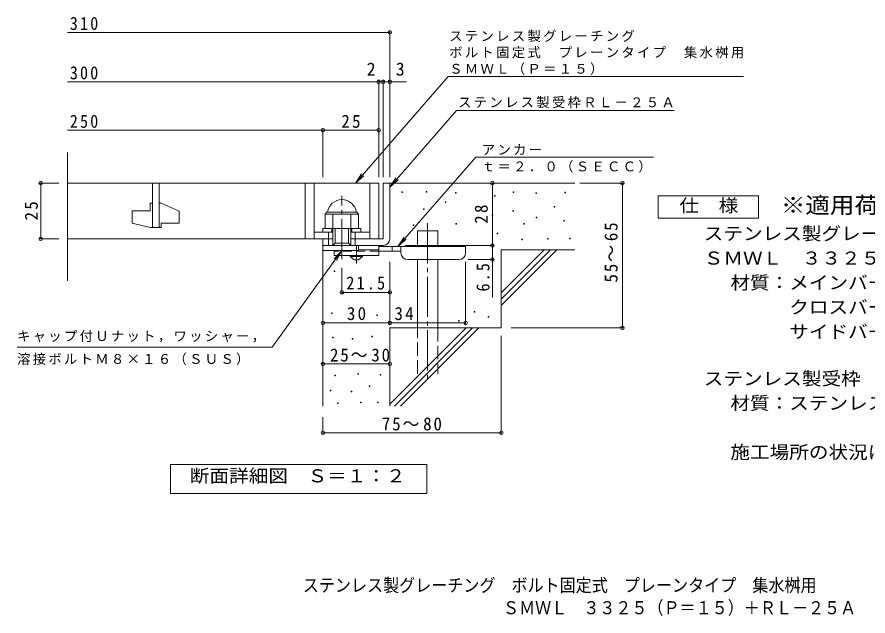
# Model space of a CAD drawing. Units: millimetres on the paper, enlarged 10 times, with parts at other scales. Extents: x -1507 to 1737, y -1374 to 1272.
# Drawn here: x -1507 to 402, y -1374 to -31 of the extents above; entities that cross this region are included whole.
import ezdxf
from ezdxf.enums import TextEntityAlignment as Align

# ---------------------------------------------------------------- set-up
doc = ezdxf.new("R2010")
doc.units = ezdxf.units.MM
doc.header["$LTSCALE"] = 10
doc.header["$PDMODE"] = 32
doc.header["$PDSIZE"] = 8
for name, pattern in [('CHAIN1', [8, 5, -1, 1, -1]), ('CHAIN2', [12, 9, -1, 1, -1]), ('DASHED2', [3, 2, -1]), ('DASHED3', [4, 3, -1])]:
    doc.linetypes.add(name, pattern=pattern)
for name, color, linetype, lineweight in [('D-0', 7, 'Continuous', 9), ('D-1', 2, 'Continuous', 9), ('D-2', 3, 'Continuous', 9), ('D-4', 7, 'Continuous', 9), ('D-5', 7, 'Continuous', 9), ('D-6', 6, 'Continuous', 9), ('D-9', 4, 'Continuous', 9)]:
    doc.layers.add(name, color=color, linetype=linetype, lineweight=lineweight)
doc.layers.add('F-5_F-5ﾚｲﾔ', color=2, linetype='Continuous')
doc.styles.add('ＭＳ ゴシック', font='')
doc.styles.get('ＭＳ ゴシック').set_extended_font_data('MS Gothic')

msp = doc.modelspace()

# ---------------------------------------------------------------- linework, layer by layer
at = {"layer": 'D-0'}
for points in [[(-643.32, -424.44), (-643.32, -422.94), (-641.82, -422.94), (-641.82, -424.44)], [(-589.19, -423.76), (-589.19, -422.26), (-587.69, -422.26), (-587.69, -423.76)], [(-522.86, -426.47), (-522.86, -424.97), (-521.36, -424.97), (-521.36, -426.47)], [(-435.56, -433.23), (-435.56, -431.73), (-434.06, -431.73), (-434.06, -433.23)], [(-393.61, -424.44), (-393.61, -422.94), (-392.11, -422.94), (-392.11, -424.44)], [(-342.85, -427.14), (-342.85, -425.64), (-341.35, -425.64), (-341.35, -427.14)], [(-277.88, -425.11), (-277.88, -423.61), (-276.38, -423.61), (-276.38, -425.11)], [(-546.55, -447.45), (-546.55, -445.95), (-545.05, -445.95), (-545.05, -447.45)], [(-302.24, -457.6), (-302.24, -456.1), (-300.74, -456.1), (-300.74, -457.6)], [(-594.6, -463.01), (-594.6, -461.51), (-593.1, -461.51), (-593.1, -463.01)], [(-440.98, -476.55), (-440.98, -475.05), (-439.48, -475.05), (-439.48, -476.55)], [(-394.96, -466.4), (-394.96, -464.89), (-393.46, -464.89), (-393.46, -466.4)], [(-522.19, -495.5), (-522.19, -494), (-520.69, -494), (-520.69, -495.5)], [(-369.92, -495.5), (-369.92, -494), (-368.42, -494), (-368.42, -495.5)], [(-342.17, -481.28), (-342.17, -479.78), (-340.67, -479.78), (-340.67, -481.28)], [(-279.91, -488.73), (-279.91, -487.23), (-278.41, -487.23), (-278.41, -488.73)], [(-618.29, -498.88), (-618.29, -497.38), (-616.79, -497.38), (-616.79, -498.88)], [(-429.47, -517.15), (-429.47, -515.65), (-427.97, -515.65), (-427.97, -517.15)], [(-374.66, -530.69), (-374.66, -529.19), (-373.16, -529.19), (-373.16, -530.69)], [(-317.13, -529.33), (-317.13, -527.83), (-315.63, -527.83), (-315.63, -529.33)], [(-267.73, -528.66), (-267.73, -527.16), (-266.23, -527.16), (-266.23, -528.66)], [(-795.07, -601.83), (-795.07, -600.33), (-793.57, -600.33), (-793.57, -601.83)], [(-801.6, -696.2), (-801.6, -694.7), (-800.1, -694.7), (-800.1, -696.2)], [(-699.32, -700.35), (-699.32, -698.85), (-697.82, -698.85), (-697.82, -700.35)], [(-481.63, -693.18), (-481.63, -691.68), (-480.13, -691.68), (-480.13, -693.18)], [(-449.78, -703.93), (-449.78, -702.43), (-448.28, -702.43), (-448.28, -703.93)], [(-516.15, -713.48), (-516.15, -711.98), (-514.65, -711.98), (-514.65, -713.48)], [(-799.19, -750.63), (-799.19, -749.13), (-797.69, -749.13), (-797.69, -750.63)], [(-755.03, -753.67), (-755.03, -752.17), (-753.53, -752.17), (-753.53, -753.67)], [(-710.87, -748.35), (-710.87, -746.84), (-709.37, -746.84), (-709.37, -748.35)], [(-793.86, -835.9), (-793.86, -834.4), (-792.36, -834.4), (-792.36, -835.9)], [(-742.09, -832.09), (-742.09, -830.59), (-740.59, -830.59), (-740.59, -832.09)], [(-692.22, -834), (-692.22, -832.5), (-690.72, -832.5), (-690.72, -834)], [(-716.96, -859.88), (-716.96, -858.38), (-715.46, -858.38), (-715.46, -859.88)], [(-804.52, -869.4), (-804.52, -867.9), (-803.02, -867.9), (-803.02, -869.4)], [(-757.31, -871.68), (-757.31, -870.18), (-755.81, -870.18), (-755.81, -871.68)], [(-788.15, -897.95), (-788.15, -896.45), (-786.65, -896.45), (-786.65, -897.95)], [(-736.38, -896.43), (-736.38, -894.93), (-734.88, -894.93), (-734.88, -896.43)], [(-698.31, -896.43), (-698.31, -894.93), (-696.81, -894.93), (-696.81, -896.43)]]:
    msp.add_lwpolyline(points, close=True, dxfattribs=at)
at = {"layer": 'D-1'}
for p, q in [((-685.45, -403.49), (-685.45, -528.49)), ((-670.45, -403.49), (-685.45, -403.49)), ((-670.45, -528.49), (-670.45, -403.49)), ((-815.45, -472.99), (-811.45, -468.99)), ((-815.45, -505.49), (-815.45, -472.99)), ((-815.45, -472.99), (-740.45, -472.99)), ((-811.45, -468.99), (-744.45, -468.99)), ((-797.95, -543.49), (-797.95, -472.99)), ((-757.95, -543.49), (-757.95, -472.99)), ((-740.45, -472.99), (-744.45, -468.99)), ((-740.45, -505.49), (-740.45, -472.99)), ((-820.45, -505.49), (-735.45, -505.49)), ((-820.45, -513.49), (-820.45, -505.49)), ((-807.95, -543.49), (-807.95, -513.49)), ((-800.45, -513.49), (-800.45, -505.49)), ((-792.95, -538.49), (-792.95, -505.49)), ((-762.95, -538.49), (-762.95, -505.49)), ((-755.45, -513.49), (-755.45, -505.49)), ((-747.95, -543.49), (-747.95, -513.49)), ((-735.45, -513.49), (-735.45, -505.49)), ((-820.45, -543.49), (-820.45, -528.49)), ((-820.45, -554.99), (-820.45, -528.49)), ((-797.95, -528.49), (-820.45, -528.49)), ((-685.45, -528.49), (-757.95, -528.49)), ((-820.45, -543.49), (-685.45, -543.49)), ((-797.95, -543.49), (-792.95, -538.49)), ((-740.45, -554.99), (-740.45, -543.49)), ((-740.45, -554.99), (-820.45, -554.99))]:
    msp.add_line(p, q, dxfattribs=at)
at = {"layer": 'D-1', "linetype": 'CHAIN2'}
msp.add_line((-777.95, -573.9), (-777.95, -431.86), dxfattribs=at)
at = {"layer": 'D-1'}
msp.add_lwpolyline([(-792.95, -538.49), (-762.95, -538.49), (-757.95, -543.49)], dxfattribs=at)
for centre, radius, start, end in [((-777.95, -472.99), 32.5, 7.0697, 172.93028), ((-685.45, -528.49), 15, 270, 0)]:
    msp.add_arc(centre, radius, start, end, dxfattribs=at)
at = {"layer": 'D-2'}
for p, q in [((-1393.12, -623.02), (-1393.12, -334.79)), ((-1393.12, -403.49), (-695.45, -403.49)), ((-1202.95, -403.49), (-1202.95, -503.49)), ((-1187.95, -503.49), (-1187.95, -403.49)), ((-860.45, -403.49), (-860.45, -528.49)), ((-840.45, -403.49), (-840.45, -528.49)), ((-715.45, -403.49), (-715.45, -528.49)), ((-695.45, -403.49), (-695.45, -528.49)), ((-1207.95, -448.49), (-1202.95, -448.49)), ((-1207.95, -448.49), (-1207.95, -465.99)), ((-1187.95, -448.49), (-1182.95, -448.49)), ((-1142.95, -466.18), (-1182.95, -448.49)), ((-1247.95, -465.99), (-1247.95, -493.75)), ((-1247.95, -465.99), (-1207.95, -465.99)), ((-1142.95, -466.18), (-1142.95, -493.49)), ((-1207.95, -503.49), (-1247.95, -493.75)), ((-1182.95, -493.49), (-1182.95, -503.49)), ((-1182.95, -493.49), (-1142.95, -493.49)), ((-1207.95, -503.49), (-1182.95, -503.49)), ((-840.45, -513.49), (-797.95, -513.49)), ((-757.95, -513.49), (-715.45, -513.49)), ((-797.95, -528.49), (-1393.12, -528.49))]:
    msp.add_line(p, q, dxfattribs=at)
at = {"layer": 'D-4'}
for p, q in [((-1393.12, -65.62), (-670.45, -65.62)), ((-670.45, -390.53), (-670.45, -62.62)), ((-1393.12, -176.32), (-695.45, -176.32)), ((-695.45, -390.53), (-695.45, -173.32)), ((-695.45, -176.32), (-690.45, -176.32)), ((-690.45, -176.32), (-632.79, -176.32)), ((-685.45, -390.53), (-685.45, -173.32)), ((-1393.12, -285.07), (-820.45, -285.07)), ((-820.45, -390.53), (-820.45, -282.07)), ((-820.45, -285.07), (-695.45, -285.07)), ((-1456.52, -403.49), (-1413.12, -403.49)), ((-1453.52, -403.49), (-1453.52, -528.49)), ((-440.49, -543.49), (-440.49, -403.49)), ((-244.42, -403.49), (-145.77, -403.49)), ((-148.77, -728.49), (-148.77, -403.49)), ((-1456.52, -528.49), (-1413.12, -528.49)), ((-636.44, -543.49), (-437.48, -543.49)), ((-440.49, -543.49), (-440.49, -660.24)), ((-670.44, -720.13), (-670.44, -579.99)), ((-500.44, -720.13), (-500.44, -579.99)), ((-437.49, -574.99), (-495.44, -574.99)), ((-777.95, -651.56), (-777.95, -593.9)), ((-670.44, -648.56), (-777.95, -648.56)), ((-398.21, -728.49), (-145.77, -728.49)), ((-420.45, -745.99), (-420.45, -966.57)), ((-820.45, -809.11), (-670.45, -809.11)), ((-820.45, -928.49), (-820.45, -966.57)), ((-820.45, -963.57), (-420.45, -963.57))]:
    msp.add_line(p, q, dxfattribs=at)
msp.add_lwpolyline([(-820.44, -717.13), (-670.44, -717.13), (-500.44, -717.13)], dxfattribs=at)
for p in [(-670.45, -65.62), (-695.45, -176.32), (-685.45, -176.32), (-670.45, -176.32), (-820.45, -285.07), (-695.45, -285.07), (-1453.52, -403.49), (-440.49, -403.49), (-148.77, -403.49), (-1453.52, -528.49), (-440.49, -543.49), (-440.49, -574.99), (-777.95, -648.56), (-670.44, -648.56), (-820.44, -717.13), (-670.44, -717.13), (-500.44, -717.13), (-148.77, -728.49), (-820.45, -809.11), (-670.45, -809.11), (-820.45, -963.57), (-420.45, -963.57)]:
    msp.add_point(p, dxfattribs=at)
at = {"layer": 'D-5'}
for p, q in [((-539.71, -164.63), (122.69, -164.63)), ((-520.63, -240.58), (-670.45, -412.71)), ((-520.63, -240.58), (-32.52, -240.58)), ((-477.78, -345.44), (-652.33, -545.99)), ((-477.78, -345.44), (-79.08, -345.44)), ((-747.61, -403.49), (-733.8, -382.65)), ((-670.45, -412.71), (-656.64, -391.87)), ((-670.45, -412.71), (-651.72, -396.15)), ((-652.33, -545.99), (-638.52, -525.15)), ((-652.33, -545.99), (-633.6, -529.43)), ((-777.95, -554.99), (-795.14, -573.14)), ((-934.69, -771.15), (-1506.56, -771.15))]:
    msp.add_line(p, q, dxfattribs=at)
for points in [[(-539.71, -164.63), (-747.61, -403.49), (-728.87, -386.93)], [(-934.69, -771.15), (-777.95, -554.99), (-789.86, -576.97)]]:
    msp.add_lwpolyline(points, dxfattribs=at)
for points in [[(-68.56, -482.29), (-68.56, -432.29), (156.44, -432.29), (156.44, -482.29)], [(-1162.44, -1099.43), (-1162.44, -1034.43), (-587.44, -1034.43), (-587.44, -1099.43)]]:
    msp.add_lwpolyline(points, close=True, dxfattribs=at)
at = {"layer": 'D-6'}
for p, q in [((-670.45, -403.49), (-255.45, -403.49)), ((-608.16, -545.99), (-608.16, -510.99)), ((-608.16, -510.99), (-563.16, -510.99)), ((-563.16, -545.99), (-563.16, -510.99)), ((-820.45, -543.49), (-820.45, -903.49)), ((-420.45, -649.5), (-324.44, -553.49)), ((-420.45, -553.49), (-255.45, -553.49)), ((-420.45, -663.64), (-310.3, -553.49)), ((-420.45, -553.49), (-420.45, -728.49)), ((-420.45, -677.78), (-296.16, -553.49)), ((-608.16, -728.49), (-608.16, -574.99)), ((-563.16, -728.49), (-563.16, -574.99)), ((-670.45, -728.49), (-670.45, -903.49)), ((-670.45, -728.49), (-420.45, -728.49)), ((-670.45, -899.5), (-499.44, -728.49)), ((-660.3, -903.49), (-485.3, -728.49)), ((-646.16, -903.49), (-471.16, -728.49))]:
    msp.add_line(p, q, dxfattribs=at)
at = {"layer": 'D-6', "linetype": 'CHAIN2'}
msp.add_line((-585.66, -493.53), (-585.66, -841.82), dxfattribs=at)
at = {"layer": 'D-6', "linetype": 'DASHED3'}
for p, q in [((-608.16, -830.99), (-608.16, -728.49)), ((-563.16, -728.49), (-563.16, -830.99))]:
    msp.add_line(p, q, dxfattribs=at)
at = {"layer": 'D-9', "linetype": 'CHAIN1'}
msp.add_line((-745.44, -583.73), (-745.44, -543.49), dxfattribs=at)
at = {"layer": 'D-9', "color": 3}
for p, q in [((-695.44, -543.49), (-740.45, -543.49)), ((-695.44, -543.49), (-695.44, -565.99)), ((-795.44, -554.99), (-795.44, -565.99)), ((-695.44, -565.99), (-795.44, -565.99)), ((-695.44, -553.49), (-740.45, -553.49))]:
    msp.add_line(p, q, dxfattribs=at)
at = {"layer": 'D-9'}
for p, q in [((-500.44, -545.99), (-695.44, -545.99)), ((-665.44, -555.99), (-665.44, -545.99)), ((-645.44, -559.99), (-645.44, -545.99)), ((-500.44, -559.99), (-500.44, -545.99)), ((-645.42, -555.99), (-695.44, -555.99)), ((-630.44, -574.99), (-515.44, -574.99))]:
    msp.add_line(p, q, dxfattribs=at)
at = {"layer": 'D-9', "color": 3, "linetype": 'DASHED2'}
msp.add_line((-695.44, -555.99), (-795.44, -555.99), dxfattribs=at)
at = {"layer": 'D-9', "color": 2}
for p, q in [((-759.19, -568.49), (-759.19, -565.99)), ((-759.19, -568.49), (-750.44, -575.99)), ((-759.19, -568.49), (-731.69, -568.49)), ((-740.44, -575.99), (-731.69, -568.49)), ((-731.69, -568.49), (-731.69, -565.99)), ((-750.44, -575.99), (-740.44, -575.99))]:
    msp.add_line(p, q, dxfattribs=at)
at = {"layer": 'D-9'}
for centre, start, end in [((-630.44, -559.99), 180, 270), ((-515.44, -559.99), 270, 0)]:
    msp.add_arc(centre, 15, start, end, dxfattribs=at)

# ---------------------------------------------------------------- texts
at = {"layer": 'D-4', "color": 2, "style": 'ＭＳ ゴシック'}
for s, p in [('2', (-722.29, -171.32)), ('3', (-657.15, -171.32))]:
    msp.add_text(s, height=29.33, dxfattribs=at).set_placement(p, align=Align.BOTTOM_LEFT)
at = {"layer": 'D-4', "color": 2, "char_height": 29.33, "attachment_point": 7, "style": 'ＭＳ ゴシック'}
for s, insert in [('\\T1.27;\\W0.9;310', (-1388.05, -60.62)), ('\\T1.27;\\W0.9;300', (-1388.05, -171.32)), ('\\T1.27;\\W0.9;250', (-1388.05, -280.07)), ('\\T1.27;\\W0.95;25', (-779.2, -280.07)), ('\\T1.28;\\W0.9;21.5', (-767.95, -642.56)), ('\\T1.27;\\W0.95;30', (-766.69, -711.13)), ('\\T1.27;\\W0.95;34', (-660.08, -711.13)), ('\\T1.22;\\W0.95;25～30', (-804.65, -804.11)), ('\\T1.22;\\W0.95;75～80', (-688.32, -958.57))]:
    msp.add_mtext(s, dxfattribs=dict(at, insert=insert))
at = {"layer": 'D-4', "color": 2, "char_height": 29.33, "attachment_point": 7, "rotation": 90, "style": 'ＭＳ ゴシック'}
for s, insert in [('\\T1.27;\\W0.95;25', (-1459.52, -487.24)), ('\\T1.27;\\W0.95;28', (-450.49, -494.74)), ('\\T1.22;\\W0.95;55～65', (-159.3, -626.49)), ('\\T1.27;\\W0.9;6.5', (-446.49, -646.68))]:
    msp.add_mtext(s, dxfattribs=dict(at, insert=insert))
at = {"layer": 'D-5', "color": 2, "style": 'ＭＳ ゴシック', "width": 1.1}
for s, p in [('仕\u3000様', (-21.06, -477.29)), ('ステンレス製グレーチング\u3000ボルト固定式\u3000プレーンタイプ\u3000集水桝用', (33.53, -540.21)), ('ＳＭＷＬ\u3000３３２５（Ｐ＝１５）', (33.53, -595.21)), ('材質：メインバー\u3000ＦＢ４×２５（ＳＵＳ３０４）', (93.24, -650.21)), ('\u3000\u3000\u3000クロスバー\u3000ＦＢ３×２０（ＳＵＳ３０４）', (93.24, -705.21)), ('\u3000\u3000\u3000サイドバー\u3000ＦＢ４×２５（ＳＵＳ３０４）', (93.24, -760.21)), ('ステンレス製受枠\u3000ＲＬ－２５Ａ（四方枠）', (33.53, -865.44)), ('材質：ステンレス鋼板ｔ＝３．０（ＳＵＳ３０４）', (93.24, -920.44)), ('施工場所の状況に合わせて、アンカーをプライヤー等で折り曲げてご使用ください。', (93.24, -1030.44)), ('断面詳細図\u3000Ｓ＝１：２', (-1119.02, -1083.46))]:
    msp.add_text(s, height=29.33, dxfattribs=at).set_placement(p, align=Align.BOTTOM_LEFT)
at = {"layer": 'D-5', "color": 3, "style": 'ＭＳ ゴシック', "width": 1.1}
msp.add_text('※適用荷重：Ｔ－１４', height=36.66, dxfattribs=at).set_placement((206.44, -482.29), align=Align.BOTTOM_LEFT)
at = {"layer": 'D-5', "char_height": 21.99, "attachment_point": 7, "style": 'ＭＳ ゴシック'}
for s, insert in [('\\T1.17;ステンレス製グレーチング', (-537.31, -87.26)), ('\\T1.17;ボルト固定式\u3000プレーンタイプ\u3000集水桝用', (-537.31, -123.9)), ('\\T1.17;ＳＭＷＬ（Ｐ＝１５）', (-537.31, -161.11)), ('\\T1.17;ステンレス製受枠ＲＬ－２５Ａ', (-517.52, -235.82)), ('\\T1.17;アンカー', (-464.14, -340.78)), ('\\T1.17;ｔ＝２．０（ＳＥＣＣ）', (-464.14, -380.1)), ('\\T1.17;キャップ付Ｕナット，ワッシャー，', (-1506.56, -760.77)), ('\\T1.17;溶接ボルトＭ８×１６（ＳＵＳ）', (-1506.56, -811.79))]:
    msp.add_mtext(s, dxfattribs=dict(at, insert=insert))
at = {"layer": 'F-5_F-5ﾚｲﾔ', "style": 'ＭＳ ゴシック', "width": 0.9}
for s, p in [('ステンレス製グレーチング\u3000ボルト固定式\u3000プレーンタイプ\u3000集水桝用', (-865.65, -1328.81)), ('\u3000ＳＭＷＬ\u3000３３２５（Ｐ＝１５）＋ＲＬ－２５Ａ', (-452.65, -1379.22))]:
    msp.add_text(s, height=29.33, dxfattribs=at).set_placement(p, align=Align.BOTTOM_LEFT)

doc.saveas('drawing.dxf')
